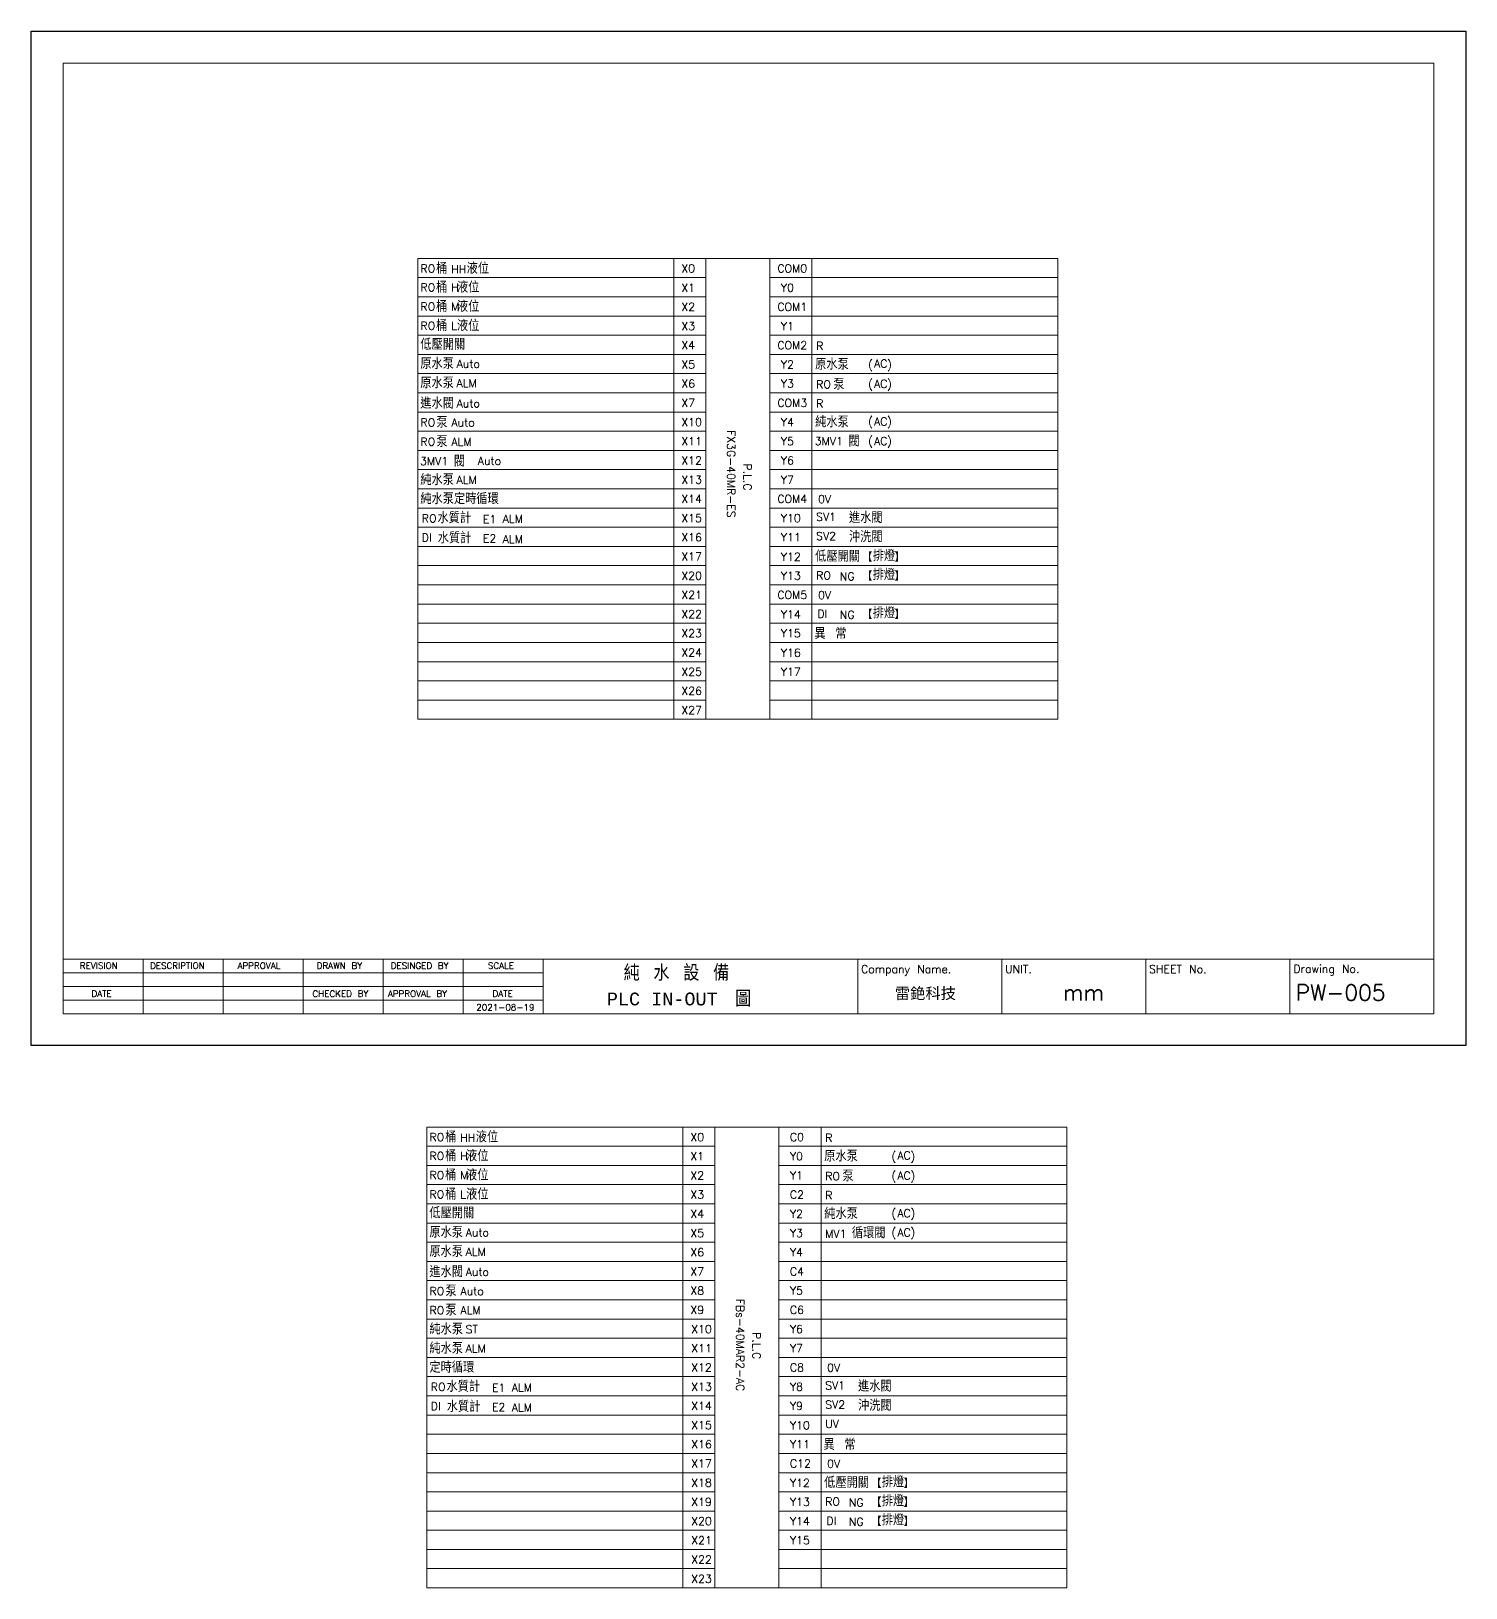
# Model space of a CAD drawing. Header units: millimetres. Extents: x 1497 to 5358, y 966 to 1803.
# Drawn here: x 3873.3 to 4170.3, y 1481 to 1803.2 of the extents above; entities that cross this region are included whole.
import ezdxf

# ---------------------------------------------------------------- set-up
doc = ezdxf.new("R2010")
doc.units = ezdxf.units.MM
doc.styles.add('rcs', font='txt.shx')
doc.styles.add('ting', font='monotxt.shx', dxfattribs={"height": 800, "bigfont": 'chineset.shx'})
doc.styles.add('可註解', font='arial.ttf')
doc.styles.add('型式1', font='')
doc.styles.get('型式1').set_extended_font_data('MingLiU')

msp = doc.modelspace()

# ---------------------------------------------------------------- linework, layer by layer
at = {"lineweight": 0}
for p, q in [((3879.92, 1796.57), (4163.67, 1796.57)), ((3879.92, 1599.82), (3879.92, 1796.57)), ((4163.67, 1796.57), (4163.67, 1599.82)), ((3953.31, 1756.15), (3953.31, 1752.18)), ((3953.31, 1756.15), (4006.31, 1756.15)), ((4006.31, 1756.15), (3966.56, 1756.15)), ((4006.31, 1756.15), (4006.31, 1752.18)), ((4006.31, 1756.15), (4012.93, 1756.15)), ((4012.93, 1756.15), (4012.93, 1752.18)), ((4012.93, 1756.15), (4026.18, 1756.15)), ((4026.18, 1756.15), (4026.18, 1752.18)), ((4032.8, 1756.15), (4026.18, 1756.15)), ((4032.8, 1756.15), (4085.8, 1756.15)), ((4034.93, 1756.15), (4034.93, 1752.18)), ((4085.8, 1756.15), (4085.8, 1752.18)), ((3953.31, 1752.18), (3953.31, 1748.2)), ((3953.31, 1752.18), (4006.31, 1752.18)), ((4006.31, 1752.18), (4012.93, 1752.18)), ((4006.31, 1752.18), (4006.31, 1748.2)), ((4012.93, 1752.18), (4012.93, 1748.2)), ((4032.8, 1752.18), (4026.18, 1752.18)), ((4026.18, 1752.18), (4026.18, 1748.2)), ((4032.8, 1752.18), (4085.8, 1752.18)), ((4034.93, 1752.18), (4034.93, 1748.2)), ((4085.8, 1752.18), (4085.8, 1748.2)), ((3953.31, 1748.2), (3953.31, 1744.23)), ((3953.31, 1748.2), (4006.31, 1748.2)), ((4006.31, 1748.2), (4012.93, 1748.2)), ((4006.31, 1748.2), (4006.31, 1744.23)), ((4012.93, 1748.2), (4012.93, 1744.23)), ((4032.8, 1748.2), (4026.18, 1748.2)), ((4026.18, 1748.2), (4026.18, 1744.23)), ((4032.8, 1748.2), (4085.8, 1748.2)), ((4034.93, 1748.2), (4034.93, 1744.23)), ((4085.8, 1748.2), (4085.8, 1744.23)), ((3953.31, 1744.23), (3953.31, 1740.25)), ((3953.31, 1744.23), (4006.31, 1744.23)), ((4006.31, 1744.23), (4012.93, 1744.23)), ((4006.31, 1744.23), (4006.31, 1740.25)), ((4012.93, 1744.23), (4012.93, 1740.25)), ((4032.8, 1744.23), (4026.18, 1744.23)), ((4026.18, 1744.23), (4026.18, 1740.25)), ((4032.8, 1744.23), (4085.8, 1744.23)), ((4034.93, 1744.23), (4034.93, 1740.25)), ((4085.8, 1744.23), (4085.8, 1740.25)), ((3953.31, 1740.25), (3953.31, 1736.28)), ((3953.31, 1740.25), (4006.31, 1740.25)), ((4006.31, 1740.25), (4012.93, 1740.25)), ((4006.31, 1740.25), (4006.31, 1736.28)), ((4012.93, 1740.25), (4012.93, 1736.28)), ((4032.8, 1740.25), (4026.18, 1740.25)), ((4026.18, 1740.25), (4026.18, 1736.28)), ((4032.8, 1740.25), (4085.8, 1740.25)), ((4034.93, 1740.25), (4034.93, 1736.28)), ((4085.8, 1740.25), (4085.8, 1736.28)), ((3953.31, 1736.28), (3953.31, 1732.3)), ((3953.31, 1736.28), (4006.31, 1736.28)), ((4006.31, 1736.28), (4012.93, 1736.28)), ((4006.31, 1736.28), (4006.31, 1732.3)), ((4012.93, 1736.28), (4012.93, 1732.3)), ((4032.8, 1736.28), (4026.18, 1736.28)), ((4026.18, 1736.28), (4026.18, 1732.3)), ((4032.8, 1736.28), (4085.8, 1736.28)), ((4034.93, 1736.28), (4034.93, 1732.3)), ((4085.8, 1736.28), (4085.8, 1732.3)), ((3953.31, 1732.3), (3953.31, 1728.33)), ((3953.31, 1732.3), (4006.31, 1732.3)), ((4006.31, 1732.3), (4012.93, 1732.3)), ((4006.31, 1732.3), (4006.31, 1728.33)), ((4012.93, 1732.3), (4012.93, 1728.33)), ((4032.8, 1732.3), (4026.18, 1732.3)), ((4026.18, 1732.3), (4026.18, 1728.33)), ((4032.8, 1732.3), (4085.8, 1732.3)), ((4034.93, 1732.3), (4034.93, 1728.33)), ((4085.8, 1732.3), (4085.8, 1728.33)), ((3953.31, 1728.33), (3953.31, 1724.35)), ((3953.31, 1728.33), (4006.31, 1728.33)), ((4006.31, 1728.33), (4012.93, 1728.33)), ((4006.31, 1728.33), (4006.31, 1724.35)), ((4012.93, 1728.33), (4012.93, 1724.35)), ((4032.8, 1728.33), (4026.18, 1728.33)), ((4026.18, 1728.33), (4026.18, 1724.35)), ((4032.8, 1728.33), (4085.8, 1728.33)), ((4034.93, 1728.33), (4034.93, 1724.35)), ((4085.8, 1728.33), (4085.8, 1724.35)), ((3953.31, 1724.35), (4006.31, 1724.35)), ((3953.31, 1724.35), (3953.31, 1720.38)), ((4006.31, 1724.35), (4012.93, 1724.35)), ((4006.31, 1724.35), (4006.31, 1720.38)), ((4012.93, 1724.35), (4012.93, 1720.38)), ((4032.8, 1724.35), (4026.18, 1724.35)), ((4026.18, 1724.35), (4026.18, 1720.38)), ((4032.8, 1724.35), (4085.8, 1724.35)), ((4034.93, 1724.35), (4034.93, 1720.38)), ((4085.8, 1724.35), (4085.8, 1720.38)), ((3953.31, 1720.38), (3953.31, 1716.4)), ((3953.31, 1720.38), (4006.31, 1720.38)), ((4006.31, 1720.38), (4012.93, 1720.38)), ((4006.31, 1720.38), (4006.31, 1716.4)), ((4012.93, 1720.38), (4012.93, 1716.4)), ((4032.8, 1720.38), (4026.18, 1720.38)), ((4026.18, 1720.38), (4026.18, 1716.4)), ((4032.8, 1720.38), (4085.8, 1720.38)), ((4034.93, 1720.38), (4034.93, 1716.4)), ((4085.8, 1720.38), (4085.8, 1716.4)), ((3953.31, 1716.4), (3953.31, 1712.43)), ((3953.31, 1716.4), (4006.31, 1716.4)), ((4006.31, 1716.4), (4012.93, 1716.4)), ((4006.31, 1716.4), (4006.31, 1712.43)), ((4012.93, 1716.4), (4012.93, 1712.43)), ((4032.8, 1716.4), (4026.18, 1716.4)), ((4026.18, 1716.4), (4026.18, 1712.43)), ((4032.8, 1716.4), (4085.8, 1716.4)), ((4034.93, 1716.4), (4034.93, 1712.43)), ((4085.8, 1716.4), (4085.8, 1712.43)), ((3953.31, 1712.43), (3953.31, 1708.45)), ((3953.31, 1712.43), (4006.31, 1712.43)), ((3953.31, 1712.43), (4006.31, 1712.43)), ((4006.31, 1712.43), (4012.93, 1712.43)), ((4006.31, 1712.43), (4012.93, 1712.43)), ((4006.31, 1712.43), (4006.31, 1708.45)), ((4012.93, 1712.43), (4012.93, 1708.45)), ((4032.8, 1712.43), (4026.18, 1712.43)), ((4026.18, 1712.43), (4026.18, 1708.45)), ((4032.8, 1712.43), (4085.8, 1712.43)), ((4034.93, 1712.43), (4034.93, 1708.45)), ((4085.8, 1712.43), (4085.8, 1708.45)), ((3953.31, 1708.45), (4006.31, 1708.45)), ((3953.31, 1708.45), (3953.31, 1704.48)), ((4006.31, 1708.45), (4012.93, 1708.45)), ((4006.31, 1708.45), (4012.93, 1708.45)), ((4006.31, 1708.45), (4006.31, 1704.48)), ((4012.93, 1708.45), (4012.93, 1704.48)), ((4032.8, 1708.45), (4026.18, 1708.45)), ((4026.18, 1708.45), (4026.18, 1704.48)), ((4032.8, 1708.45), (4085.8, 1708.45)), ((4034.93, 1708.45), (4034.93, 1704.48)), ((4085.8, 1708.45), (4085.8, 1704.48)), ((3953.31, 1704.48), (4006.31, 1704.48)), ((3953.31, 1704.48), (3953.31, 1700.5)), ((4006.31, 1704.48), (4012.93, 1704.48)), ((4006.31, 1704.48), (4006.31, 1700.5)), ((4012.93, 1704.48), (4012.93, 1700.5)), ((4032.8, 1704.48), (4026.18, 1704.48)), ((4026.18, 1704.48), (4026.18, 1700.5)), ((4032.8, 1704.48), (4085.8, 1704.48)), ((4034.93, 1704.48), (4034.93, 1700.5)), ((4085.8, 1704.48), (4085.8, 1700.5)), ((3953.31, 1700.5), (3953.31, 1696.53)), ((3953.31, 1700.5), (4006.31, 1700.5)), ((3953.31, 1700.5), (4006.31, 1700.5)), ((4006.31, 1700.5), (4012.93, 1700.5)), ((4006.31, 1700.5), (4012.93, 1700.5)), ((4006.31, 1700.5), (4006.31, 1696.53)), ((4012.93, 1700.5), (4012.93, 1696.53)), ((4032.8, 1700.5), (4026.18, 1700.5)), ((4026.18, 1700.5), (4026.18, 1696.53)), ((4032.8, 1700.5), (4085.8, 1700.5)), ((4034.93, 1700.5), (4034.93, 1696.53)), ((4085.8, 1700.5), (4085.8, 1696.53)), ((3953.31, 1696.53), (4006.31, 1696.53)), ((3953.31, 1696.53), (3953.31, 1692.56)), ((4006.31, 1696.53), (4012.93, 1696.53)), ((4006.31, 1696.53), (4012.93, 1696.53)), ((4006.31, 1696.53), (4006.31, 1692.56)), ((4012.93, 1696.53), (4012.93, 1692.56)), ((4032.8, 1696.53), (4026.18, 1696.53)), ((4026.18, 1696.53), (4026.18, 1692.56)), ((4032.8, 1696.53), (4085.8, 1696.53)), ((4034.93, 1696.53), (4034.93, 1692.56)), ((4085.8, 1696.53), (4085.8, 1692.56)), ((3953.31, 1692.56), (4006.31, 1692.56)), ((3953.31, 1692.56), (3953.31, 1688.58)), ((4006.31, 1692.56), (4012.93, 1692.56)), ((4006.31, 1692.56), (4006.31, 1688.58)), ((4012.93, 1692.56), (4012.93, 1688.58)), ((4032.8, 1692.56), (4026.18, 1692.56)), ((4026.18, 1692.56), (4026.18, 1688.58)), ((4032.8, 1692.56), (4085.8, 1692.56)), ((4034.93, 1692.56), (4034.93, 1688.58)), ((4085.8, 1692.56), (4085.8, 1688.58)), ((3953.31, 1688.58), (4006.31, 1688.58)), ((3953.31, 1688.58), (3953.31, 1684.61)), ((4006.31, 1688.58), (4012.93, 1688.58)), ((4006.31, 1688.58), (4006.31, 1684.61)), ((4012.93, 1688.58), (4012.93, 1684.61)), ((4032.8, 1688.58), (4026.18, 1688.58)), ((4026.18, 1688.58), (4026.18, 1684.61)), ((4032.8, 1688.58), (4085.8, 1688.58)), ((4034.93, 1688.58), (4034.93, 1684.61)), ((4085.8, 1688.58), (4085.8, 1684.61)), ((3953.31, 1684.61), (4006.31, 1684.61)), ((3953.31, 1684.61), (3953.31, 1680.63)), ((4006.31, 1684.61), (4012.93, 1684.61)), ((4006.31, 1684.61), (4006.31, 1680.63)), ((4012.93, 1684.61), (4012.93, 1680.63)), ((4032.8, 1684.61), (4026.18, 1684.61)), ((4026.18, 1684.61), (4026.18, 1680.63)), ((4032.8, 1684.61), (4085.8, 1684.61)), ((4034.93, 1684.61), (4034.93, 1680.63)), ((4085.8, 1684.61), (4085.8, 1680.63)), ((3953.31, 1680.63), (4006.31, 1680.63)), ((3953.31, 1680.63), (3953.31, 1676.66)), ((4006.31, 1680.63), (4012.93, 1680.63)), ((4006.31, 1680.63), (4006.31, 1676.66)), ((4012.93, 1680.63), (4012.93, 1676.66)), ((4032.8, 1680.63), (4026.18, 1680.63)), ((4026.18, 1680.63), (4026.18, 1676.66)), ((4032.8, 1680.63), (4085.8, 1680.63)), ((4034.93, 1680.63), (4034.93, 1676.66)), ((4085.8, 1680.63), (4085.8, 1676.66)), ((3953.31, 1676.66), (4006.31, 1676.66)), ((3953.31, 1676.66), (3953.31, 1672.68)), ((4006.31, 1676.66), (4012.93, 1676.66)), ((4006.31, 1676.66), (4006.31, 1672.68)), ((4012.93, 1676.66), (4012.93, 1672.68)), ((4032.8, 1676.66), (4026.18, 1676.66)), ((4026.18, 1676.66), (4026.18, 1672.68)), ((4032.8, 1676.66), (4085.8, 1676.66)), ((4034.93, 1676.66), (4034.93, 1672.68)), ((4085.8, 1676.66), (4085.8, 1672.68)), ((3953.31, 1672.68), (4006.31, 1672.68)), ((3953.31, 1672.68), (3953.31, 1668.71)), ((4006.31, 1672.68), (4012.93, 1672.68)), ((4006.31, 1672.68), (4006.31, 1668.71)), ((4012.93, 1672.68), (4012.93, 1668.71)), ((4032.8, 1672.68), (4026.18, 1672.68)), ((4026.18, 1672.68), (4026.18, 1668.71)), ((4032.8, 1672.68), (4085.8, 1672.68)), ((4034.93, 1672.68), (4034.93, 1668.71)), ((4085.8, 1672.68), (4085.8, 1668.71)), ((3953.31, 1668.71), (4006.31, 1668.71)), ((3953.31, 1668.71), (3953.31, 1664.73)), ((4006.31, 1668.71), (4012.93, 1668.71)), ((4006.31, 1668.71), (4006.31, 1664.73)), ((4012.93, 1668.71), (4012.93, 1664.73)), ((4032.8, 1668.71), (4026.18, 1668.71)), ((4026.18, 1668.71), (4026.18, 1664.73)), ((4032.8, 1668.71), (4085.8, 1668.71)), ((4034.93, 1668.71), (4034.93, 1664.73)), ((4085.8, 1668.71), (4085.8, 1664.73)), ((3953.31, 1664.73), (4006.31, 1664.73)), ((3953.31, 1664.73), (3953.31, 1660.76)), ((4006.31, 1664.73), (4012.93, 1664.73)), ((4006.31, 1664.73), (4006.31, 1660.76)), ((4012.93, 1664.73), (4012.93, 1660.76)), ((4032.8, 1664.73), (4026.18, 1664.73)), ((4026.18, 1664.73), (4026.18, 1660.76)), ((4032.8, 1664.73), (4085.8, 1664.73)), ((4034.93, 1664.73), (4034.93, 1660.76)), ((4085.8, 1664.73), (4085.8, 1660.76)), ((3953.31, 1660.76), (4006.31, 1660.76)), ((4006.31, 1660.76), (4012.93, 1660.76)), ((4012.93, 1660.76), (4026.18, 1660.76)), ((4032.8, 1660.76), (4026.18, 1660.76)), ((4032.8, 1660.76), (4085.8, 1660.76)), ((3879.92, 1611.09), (4163.67, 1611.09)), ((3879.92, 1608.26), (3979.29, 1608.26)), ((3896.48, 1599.82), (3896.48, 1611.09)), ((3913.04, 1599.77), (3913.04, 1611.03)), ((3929.6, 1599.77), (3929.6, 1611.03)), ((3946.16, 1599.82), (3946.16, 1611.03)), ((3962.73, 1599.82), (3962.73, 1611.03)), ((3979.29, 1599.82), (3979.29, 1611.03)), ((4044.43, 1599.82), (4044.43, 1611.03)), ((4074.24, 1599.82), (4074.24, 1611.03)), ((4104.05, 1599.82), (4104.05, 1611.03)), ((4133.86, 1599.82), (4133.86, 1611.03)), ((3879.92, 1605.43), (3979.29, 1605.43)), ((3879.92, 1602.6), (3979.29, 1602.6)), ((4163.67, 1599.82), (3879.92, 1599.82)), ((3955.18, 1576.36), (3955.18, 1572.38)), ((3955.18, 1576.36), (4008.18, 1576.36)), ((4008.18, 1576.36), (3968.43, 1576.36)), ((4008.18, 1576.36), (4008.18, 1572.38)), ((4008.18, 1576.36), (4014.8, 1576.36)), ((4014.8, 1576.36), (4014.8, 1572.38)), ((4014.8, 1576.36), (4028.05, 1576.36)), ((4028.05, 1576.36), (4028.05, 1572.38)), ((4034.68, 1576.36), (4028.05, 1576.36)), ((4034.68, 1576.36), (4087.67, 1576.36)), ((4036.81, 1576.36), (4036.81, 1572.38)), ((4087.67, 1576.36), (4087.67, 1572.38)), ((3955.18, 1572.38), (3955.18, 1568.41)), ((3955.18, 1572.38), (4008.18, 1572.38)), ((4008.18, 1572.38), (4014.8, 1572.38)), ((4008.18, 1572.38), (4008.18, 1568.41)), ((4014.8, 1572.38), (4014.8, 1568.41)), ((4034.68, 1572.38), (4028.05, 1572.38)), ((4028.05, 1572.38), (4028.05, 1568.41)), ((4034.68, 1572.38), (4087.67, 1572.38)), ((4036.81, 1572.38), (4036.81, 1568.41)), ((4087.67, 1572.38), (4087.67, 1568.41)), ((3955.18, 1568.41), (3955.18, 1564.44)), ((3955.18, 1568.41), (4008.18, 1568.41)), ((4008.18, 1568.41), (4014.8, 1568.41)), ((4008.18, 1568.41), (4008.18, 1564.44)), ((4014.8, 1568.41), (4014.8, 1564.44)), ((4034.68, 1568.41), (4028.05, 1568.41)), ((4028.05, 1568.41), (4028.05, 1564.44)), ((4034.68, 1568.41), (4087.67, 1568.41)), ((4036.81, 1568.41), (4036.81, 1564.44)), ((4087.67, 1568.41), (4087.67, 1564.44)), ((3955.18, 1564.44), (3955.18, 1560.46)), ((3955.18, 1564.44), (4008.18, 1564.44)), ((4008.18, 1564.44), (4014.8, 1564.44)), ((4008.18, 1564.44), (4008.18, 1560.46)), ((4014.8, 1564.44), (4014.8, 1560.46)), ((4034.68, 1564.44), (4028.05, 1564.44)), ((4028.05, 1564.44), (4028.05, 1560.46)), ((4034.68, 1564.44), (4087.67, 1564.44)), ((4036.81, 1564.44), (4036.81, 1560.46)), ((4087.67, 1564.44), (4087.67, 1560.46)), ((3955.18, 1560.46), (3955.18, 1556.49)), ((3955.18, 1560.46), (4008.18, 1560.46)), ((4008.18, 1560.46), (4014.8, 1560.46)), ((4008.18, 1560.46), (4008.18, 1556.49)), ((4014.8, 1560.46), (4014.8, 1556.49)), ((4034.68, 1560.46), (4028.05, 1560.46)), ((4028.05, 1560.46), (4028.05, 1556.49)), ((4034.68, 1560.46), (4087.67, 1560.46)), ((4036.81, 1560.46), (4036.81, 1556.49)), ((4087.67, 1560.46), (4087.67, 1556.49)), ((3955.18, 1556.49), (3955.18, 1552.51)), ((3955.18, 1556.49), (4008.18, 1556.49)), ((4008.18, 1556.49), (4014.8, 1556.49)), ((4008.18, 1556.49), (4008.18, 1552.51)), ((4014.8, 1556.49), (4014.8, 1552.51)), ((4034.68, 1556.49), (4028.05, 1556.49)), ((4028.05, 1556.49), (4028.05, 1552.51)), ((4034.68, 1556.49), (4087.67, 1556.49)), ((4036.81, 1556.49), (4036.81, 1552.51)), ((4087.67, 1556.49), (4087.67, 1552.51)), ((3955.18, 1552.51), (3955.18, 1548.54)), ((3955.18, 1552.51), (4008.18, 1552.51)), ((4008.18, 1552.51), (4014.8, 1552.51)), ((4008.18, 1552.51), (4008.18, 1548.54)), ((4014.8, 1552.51), (4014.8, 1548.54)), ((4034.68, 1552.51), (4028.05, 1552.51)), ((4028.05, 1552.51), (4028.05, 1548.54)), ((4034.68, 1552.51), (4087.67, 1552.51)), ((4036.81, 1552.51), (4036.81, 1548.54)), ((4087.67, 1552.51), (4087.67, 1548.54)), ((3955.18, 1548.54), (3955.18, 1544.56)), ((3955.18, 1548.54), (4008.18, 1548.54)), ((4008.18, 1548.54), (4014.8, 1548.54)), ((4008.18, 1548.54), (4008.18, 1544.56)), ((4014.8, 1548.54), (4014.8, 1544.56)), ((4034.68, 1548.54), (4028.05, 1548.54)), ((4028.05, 1548.54), (4028.05, 1544.56)), ((4034.68, 1548.54), (4087.67, 1548.54)), ((4036.81, 1548.54), (4036.81, 1544.56)), ((4087.67, 1548.54), (4087.67, 1544.56)), ((3955.18, 1544.56), (4008.18, 1544.56)), ((3955.18, 1544.56), (3955.18, 1540.59)), ((4008.18, 1544.56), (4014.8, 1544.56)), ((4008.18, 1544.56), (4008.18, 1540.59)), ((4014.8, 1544.56), (4014.8, 1540.59)), ((4034.68, 1544.56), (4028.05, 1544.56)), ((4028.05, 1544.56), (4028.05, 1540.59)), ((4034.68, 1544.56), (4087.67, 1544.56)), ((4036.81, 1544.56), (4036.81, 1540.59)), ((4087.67, 1544.56), (4087.67, 1540.59)), ((3955.18, 1540.59), (3955.18, 1536.61)), ((3955.18, 1540.59), (4008.18, 1540.59)), ((4008.18, 1540.59), (4014.8, 1540.59)), ((4008.18, 1540.59), (4008.18, 1536.61)), ((4014.8, 1540.59), (4014.8, 1536.61)), ((4034.68, 1540.59), (4028.05, 1540.59)), ((4028.05, 1540.59), (4028.05, 1536.61)), ((4034.68, 1540.59), (4087.67, 1540.59)), ((4036.81, 1540.59), (4036.81, 1536.61)), ((4087.67, 1540.59), (4087.67, 1536.61)), ((3955.18, 1536.61), (3955.18, 1532.64)), ((3955.18, 1536.61), (4008.18, 1536.61)), ((4008.18, 1536.61), (4014.8, 1536.61)), ((4008.18, 1536.61), (4008.18, 1532.64)), ((4014.8, 1536.61), (4014.8, 1532.64)), ((4034.68, 1536.61), (4028.05, 1536.61)), ((4028.05, 1536.61), (4028.05, 1532.64)), ((4034.68, 1536.61), (4087.67, 1536.61)), ((4036.81, 1536.61), (4036.81, 1532.64)), ((4087.67, 1536.61), (4087.67, 1532.64)), ((3955.18, 1532.64), (3955.18, 1528.66)), ((3955.18, 1532.64), (4008.18, 1532.64)), ((3955.18, 1532.64), (4008.18, 1532.64)), ((4008.18, 1532.64), (4014.8, 1532.64)), ((4008.18, 1532.64), (4014.8, 1532.64)), ((4008.18, 1532.64), (4008.18, 1528.66)), ((4014.8, 1532.64), (4014.8, 1528.66)), ((4034.68, 1532.64), (4028.05, 1532.64)), ((4028.05, 1532.64), (4028.05, 1528.66)), ((4034.68, 1532.64), (4087.67, 1532.64)), ((4036.81, 1532.64), (4036.81, 1528.66)), ((4087.67, 1532.64), (4087.67, 1528.66)), ((3955.18, 1528.66), (4008.18, 1528.66)), ((3955.18, 1528.66), (3955.18, 1524.69)), ((4008.18, 1528.66), (4014.8, 1528.66)), ((4008.18, 1528.66), (4014.8, 1528.66)), ((4008.18, 1528.66), (4008.18, 1524.69)), ((4014.8, 1528.66), (4014.8, 1524.69)), ((4034.68, 1528.66), (4028.05, 1528.66)), ((4028.05, 1528.66), (4028.05, 1524.69)), ((4034.68, 1528.66), (4087.67, 1528.66)), ((4036.81, 1528.66), (4036.81, 1524.69)), ((4087.67, 1528.66), (4087.67, 1524.69)), ((3955.18, 1524.69), (4008.18, 1524.69)), ((3955.18, 1524.69), (3955.18, 1520.71)), ((4008.18, 1524.69), (4014.8, 1524.69)), ((4008.18, 1524.69), (4008.18, 1520.71)), ((4014.8, 1524.69), (4014.8, 1520.71)), ((4034.68, 1524.69), (4028.05, 1524.69)), ((4028.05, 1524.69), (4028.05, 1520.71)), ((4034.68, 1524.69), (4087.67, 1524.69)), ((4036.81, 1524.69), (4036.81, 1520.71)), ((4087.67, 1524.69), (4087.67, 1520.71)), ((3955.18, 1520.71), (3955.18, 1516.74)), ((3955.18, 1520.71), (4008.18, 1520.71)), ((3955.18, 1520.71), (4008.18, 1520.71)), ((4008.18, 1520.71), (4014.8, 1520.71)), ((4008.18, 1520.71), (4014.8, 1520.71)), ((4008.18, 1520.71), (4008.18, 1516.74)), ((4014.8, 1520.71), (4014.8, 1516.74)), ((4034.68, 1520.71), (4028.05, 1520.71)), ((4028.05, 1520.71), (4028.05, 1516.74)), ((4034.68, 1520.71), (4087.67, 1520.71)), ((4036.81, 1520.71), (4036.81, 1516.74)), ((4087.67, 1520.71), (4087.67, 1516.74)), ((3955.18, 1516.74), (4008.18, 1516.74)), ((3955.18, 1516.74), (3955.18, 1512.76)), ((4008.18, 1516.74), (4014.8, 1516.74)), ((4008.18, 1516.74), (4014.8, 1516.74)), ((4008.18, 1516.74), (4008.18, 1512.76)), ((4014.8, 1516.74), (4014.8, 1512.76)), ((4034.68, 1516.74), (4028.05, 1516.74)), ((4028.05, 1516.74), (4028.05, 1512.76)), ((4034.68, 1516.74), (4087.67, 1516.74)), ((4036.81, 1516.74), (4036.81, 1512.76)), ((4087.67, 1516.74), (4087.67, 1512.76)), ((3955.18, 1512.76), (4008.18, 1512.76)), ((3955.18, 1512.76), (3955.18, 1508.79)), ((4008.18, 1512.76), (4014.8, 1512.76)), ((4008.18, 1512.76), (4008.18, 1508.79)), ((4014.8, 1512.76), (4014.8, 1508.79)), ((4034.68, 1512.76), (4028.05, 1512.76)), ((4028.05, 1512.76), (4028.05, 1508.79)), ((4034.68, 1512.76), (4087.67, 1512.76)), ((4036.81, 1512.76), (4036.81, 1508.79)), ((4087.67, 1512.76), (4087.67, 1508.79)), ((3955.18, 1508.79), (4008.18, 1508.79)), ((3955.18, 1508.79), (3955.18, 1504.81)), ((4008.18, 1508.79), (4014.8, 1508.79)), ((4008.18, 1508.79), (4008.18, 1504.81)), ((4014.8, 1508.79), (4014.8, 1504.81)), ((4034.68, 1508.79), (4028.05, 1508.79)), ((4028.05, 1508.79), (4028.05, 1504.81)), ((4034.68, 1508.79), (4087.67, 1508.79)), ((4036.81, 1508.79), (4036.81, 1504.81)), ((4087.67, 1508.79), (4087.67, 1504.81)), ((3955.18, 1504.81), (4008.18, 1504.81)), ((3955.18, 1504.81), (3955.18, 1500.84)), ((4008.18, 1504.81), (4014.8, 1504.81)), ((4008.18, 1504.81), (4008.18, 1500.84)), ((4014.8, 1504.81), (4014.8, 1500.84)), ((4034.68, 1504.81), (4028.05, 1504.81)), ((4028.05, 1504.81), (4028.05, 1500.84)), ((4034.68, 1504.81), (4087.67, 1504.81)), ((4036.81, 1504.81), (4036.81, 1500.84)), ((4087.67, 1504.81), (4087.67, 1500.84)), ((3955.18, 1500.84), (4008.18, 1500.84)), ((3955.18, 1500.84), (3955.18, 1496.86)), ((4008.18, 1500.84), (4014.8, 1500.84)), ((4008.18, 1500.84), (4008.18, 1496.86)), ((4014.8, 1500.84), (4014.8, 1496.86)), ((4034.68, 1500.84), (4028.05, 1500.84)), ((4028.05, 1500.84), (4028.05, 1496.86)), ((4034.68, 1500.84), (4087.67, 1500.84)), ((4036.81, 1500.84), (4036.81, 1496.86)), ((4087.67, 1500.84), (4087.67, 1496.86)), ((3955.18, 1496.86), (4008.18, 1496.86)), ((3955.18, 1496.86), (3955.18, 1492.89)), ((4008.18, 1496.86), (4014.8, 1496.86)), ((4008.18, 1496.86), (4008.18, 1492.89)), ((4014.8, 1496.86), (4014.8, 1492.89)), ((4034.68, 1496.86), (4028.05, 1496.86)), ((4028.05, 1496.86), (4028.05, 1492.89)), ((4034.68, 1496.86), (4087.67, 1496.86)), ((4036.81, 1496.86), (4036.81, 1492.89)), ((4087.67, 1496.86), (4087.67, 1492.89)), ((3955.18, 1492.89), (4008.18, 1492.89)), ((3955.18, 1492.89), (3955.18, 1488.91)), ((4008.18, 1492.89), (4014.8, 1492.89)), ((4008.18, 1492.89), (4008.18, 1488.91)), ((4014.8, 1492.89), (4014.8, 1488.91)), ((4034.68, 1492.89), (4028.05, 1492.89)), ((4028.05, 1492.89), (4028.05, 1488.91)), ((4034.68, 1492.89), (4087.67, 1492.89)), ((4036.81, 1492.89), (4036.81, 1488.91)), ((4087.67, 1492.89), (4087.67, 1488.91)), ((3955.18, 1488.91), (4008.18, 1488.91)), ((3955.18, 1488.91), (3955.18, 1484.94)), ((4008.18, 1488.91), (4014.8, 1488.91)), ((4008.18, 1488.91), (4008.18, 1484.94)), ((4014.8, 1488.91), (4014.8, 1484.94)), ((4034.68, 1488.91), (4028.05, 1488.91)), ((4028.05, 1488.91), (4028.05, 1484.94)), ((4034.68, 1488.91), (4087.67, 1488.91)), ((4036.81, 1488.91), (4036.81, 1484.94)), ((4087.67, 1488.91), (4087.67, 1484.94)), ((3955.18, 1484.94), (4008.18, 1484.94)), ((3955.18, 1484.94), (3955.18, 1480.97)), ((4008.18, 1484.94), (4014.8, 1484.94)), ((4008.18, 1484.94), (4008.18, 1480.97)), ((4014.8, 1484.94), (4014.8, 1480.97)), ((4034.68, 1484.94), (4028.05, 1484.94)), ((4028.05, 1484.94), (4028.05, 1480.97)), ((4034.68, 1484.94), (4087.67, 1484.94)), ((4036.81, 1484.94), (4036.81, 1480.97)), ((4087.67, 1484.94), (4087.67, 1480.97)), ((3955.18, 1480.97), (4008.18, 1480.97)), ((4008.18, 1480.97), (4014.8, 1480.97)), ((4014.8, 1480.97), (4028.05, 1480.97)), ((4034.68, 1480.97), (4028.05, 1480.97)), ((4034.68, 1480.97), (4087.67, 1480.97))]:
    msp.add_line(p, q, dxfattribs=at)
msp.add_lwpolyline([(4170.29, 1593.2), (3873.29, 1593.2), (3873.29, 1803.2), (4170.29, 1803.2)], close=True)

# ---------------------------------------------------------------- texts
for s, height, style, p in [('RO', 1.656, 'rcs', (3953.89, 1753.23)), ('桶  液位', 2.319, 'ting', (3957.12, 1752.97, 0)), ('HH', 1.656, 'rcs', (3960.25, 1753.09)), ('X0', 1.656, 'rcs', (4007.89, 1753.25)), ('COM0', 1.656, 'rcs', (4027.76, 1753.25)), ('RO', 1.656, 'rcs', (3953.89, 1749.33)), ('桶 液位', 2.319, 'ting', (3957.12, 1749.06, 0)), ('H', 1.66, 'rcs', (3960.25, 1749.33)), ('X1', 1.656, 'rcs', (4007.89, 1749.27)), ('Y0', 1.656, 'rcs', (4028.5, 1749.27)), ('RO', 1.656, 'rcs', (3953.89, 1745.35)), ('桶 液位', 2.319, 'ting', (3957.12, 1745.09, 0)), ('M', 1.66, 'rcs', (3960.25, 1745.35)), ('X2', 1.656, 'rcs', (4007.89, 1745.3)), ('COM1', 1.656, 'rcs', (4027.76, 1745.3)), ('桶 液位', 2.319, 'ting', (3957.12, 1741.11, 0)), ('RO', 1.656, 'rcs', (3953.89, 1741.38)), ('L', 1.66, 'rcs', (3960.25, 1741.38)), ('X3', 1.656, 'rcs', (4007.89, 1741.32)), ('Y1', 1.656, 'rcs', (4028.5, 1741.32)), ('低壓開關', 2.319, 'ting', (3953.87, 1737.23, 0)), ('X4', 1.656, 'rcs', (4007.89, 1737.35)), ('COM2', 1.656, 'rcs', (4027.76, 1737.35)), ('R', 1.66, 'rcs', (4035.8, 1737.21)), ('原水泵', 2.319, 'ting', (3953.86, 1733.24, 0)), ('Auto', 1.656, 'rcs', (3961.37, 1733.5)), ('X5', 1.656, 'rcs', (4007.89, 1733.37)), ('Y2', 1.656, 'rcs', (4028.5, 1733.37)), ('原水泵', 2.319, 'ting', (4035.59, 1733.11, 0)), ('(  )', 1.656, 'rcs', (4046.54, 1733.36)), ('AC', 1.656, 'rcs', (4047.79, 1733.54)), ('原水泵', 2.319, 'ting', (3953.86, 1729.25, 0)), ('ALM', 1.656, 'rcs', (3961.35, 1729.51)), ('X6', 1.656, 'rcs', (4007.89, 1729.4)), ('Y3', 1.656, 'rcs', (4028.5, 1729.4)), ('RO', 1.656, 'rcs', (4035.8, 1729.26)), ('泵', 2.32, 'ting', (4039.34, 1728.99, 0)), ('(  )', 1.656, 'rcs', (4046.54, 1729.32)), ('AC', 1.656, 'rcs', (4047.79, 1729.36)), ('進水閥', 2.319, 'ting', (3953.86, 1725.06, 0)), ('Auto', 1.656, 'rcs', (3961.37, 1725.32)), ('X7', 1.656, 'rcs', (4007.89, 1725.42)), ('COM3', 1.656, 'rcs', (4027.76, 1725.42)), ('R', 1.66, 'rcs', (4035.8, 1725.28)), ('RO', 1.656, 'rcs', (3953.89, 1721.36)), ('泵', 2.32, 'ting', (3957.18, 1721.1, 0)), ('Auto', 1.656, 'rcs', (3960.3, 1721.36)), ('X10', 1.656, 'rcs', (4007.89, 1721.45)), ('Y4', 1.656, 'rcs', (4028.5, 1721.45)), ('純水泵', 2.319, 'ting', (4035.59, 1721.18, 0)), ('(  )', 1.656, 'rcs', (4046.54, 1721.57)), ('AC', 1.656, 'rcs', (4047.79, 1721.57)), ('RO', 1.656, 'rcs', (3953.89, 1717.39)), ('泵', 2.32, 'ting', (3957.18, 1717.12, 0)), ('ALM', 1.656, 'rcs', (3960.3, 1717.39)), ('X11', 1.656, 'rcs', (4007.89, 1717.47)), ('Y5', 1.656, 'rcs', (4028.5, 1717.47)), ('3MV1', 1.656, 'rcs', (4035.51, 1717.53)), ('閥', 2.32, 'ting', (4042.49, 1717.22, 0)), ('(  )', 1.656, 'rcs', (4046.54, 1717.53)), ('AC', 1.656, 'rcs', (4047.79, 1717.53)), ('3MV1', 1.656, 'rcs', (3953.8, 1713.37)), ('閥', 2.32, 'ting', (3960.79, 1713.06, 0)), ('Auto', 1.656, 'rcs', (3965.76, 1713.42)), ('X12', 1.656, 'rcs', (4007.89, 1713.5)), ('Y6', 1.656, 'rcs', (4028.5, 1713.5)), ('純水泵', 2.319, 'ting', (3953.86, 1709.21, 0)), ('ALM', 1.656, 'rcs', (3961.35, 1709.48)), ('X13', 1.656, 'rcs', (4007.89, 1709.52)), ('Y7', 1.656, 'rcs', (4028.5, 1709.52)), ('純水泵定時循環', 2.319, 'ting', (3953.86, 1705.28, 0)), ('X14', 1.656, 'rcs', (4007.89, 1705.55)), ('COM4', 1.656, 'rcs', (4027.76, 1705.55)), ('0V', 1.656, 'rcs', (4036.19, 1705.5)), ('RO', 1.656, 'rcs', (3954.16, 1701.52)), ('水質計', 2.319, 'ting', (3957.4, 1701.32, 0)), ('E1', 1.656, 'rcs', (3966.81, 1701.34)), ('ALM', 1.656, 'rcs', (3970.9, 1701.4)), ('X15', 1.656, 'rcs', (4007.89, 1701.57)), ('Y10', 1.656, 'rcs', (4028.5, 1701.57)), ('SV1', 1.656, 'rcs', (4035.8, 1701.83)), ('進水閥', 2.319, 'ting', (4042.59, 1701.38, 0)), ('DI', 1.656, 'rcs', (3954.16, 1697.55)), (' 水質計', 2.319, 'ting', (3955.45, 1697.17, 0)), ('E2', 1.656, 'rcs', (3966.81, 1697.37)), ('ALM', 1.656, 'rcs', (3970.9, 1697.24)), ('X16', 1.656, 'rcs', (4007.89, 1697.6)), ('Y11', 1.656, 'rcs', (4028.5, 1697.6)), ('SV2', 1.656, 'rcs', (4035.8, 1697.86)), ('沖洗閥', 2.319, 'ting', (4042.59, 1697.41, 0)), ('X17', 1.656, 'rcs', (4007.89, 1693.62)), ('Y12', 1.656, 'rcs', (4028.5, 1693.57)), ('低壓開關', 2.319, 'ting', (4035.59, 1693.36, 0)), ('排燈', 2.319, 'ting', (4047.51, 1693.48, 0)), ('排燈', 2.319, 'ting', (4047.51, 1689.57, 0)), ('X20', 1.656, 'rcs', (4007.89, 1689.65)), ('Y13', 1.656, 'rcs', (4028.5, 1689.65)), ('RO', 1.656, 'rcs', (4035.8, 1689.7)), ('NG', 1.656, 'rcs', (4040.69, 1689.51)), ('X21', 1.656, 'rcs', (4007.89, 1685.67)), ('COM5', 1.656, 'rcs', (4027.76, 1685.67)), ('0V', 1.656, 'rcs', (4036.19, 1685.63)), ('X22', 1.656, 'rcs', (4007.89, 1681.7)), ('Y14', 1.656, 'rcs', (4028.5, 1681.65)), ('DI', 1.656, 'rcs', (4036.06, 1681.76)), ('NG', 1.656, 'rcs', (4040.69, 1681.56)), ('排燈', 2.319, 'ting', (4047.51, 1681.62, 0)), ('X23', 1.656, 'rcs', (4007.89, 1677.72)), ('Y15', 1.656, 'rcs', (4028.5, 1677.72)), ('異 常', 2.319, 'ting', (4035.44, 1677.38, 0)), ('X24', 1.656, 'rcs', (4007.89, 1673.75)), ('Y16', 1.656, 'rcs', (4028.5, 1673.7)), ('X25', 1.656, 'rcs', (4007.89, 1669.78)), ('Y17', 1.656, 'rcs', (4028.5, 1669.78)), ('X26', 1.656, 'rcs', (4007.89, 1665.8)), ('X27', 1.656, 'rcs', (4007.89, 1661.83)), ('REVISION', 1.325, 'rcs', (3883.37, 1609.09)), ('DESCRIPTION', 1.3249, 'rcs', (3897.92, 1609.09)), ('APPROVAL', 1.325, 'rcs', (3916.02, 1609.09)), ('DRAWN BY', 1.325, 'rcs', (3932.4, 1609.09)), ('DESINGED BY', 1.3249, 'rcs', (3947.74, 1609.09)), ('SCALE', 1.325, 'rcs', (3967.84, 1609.09)), ('純 水 設 備', 3.312, 'ting', (3995.95, 1606.62)), ('Company Name.', 1.6562, 'rcs', (4045.09, 1608.21)), ('UNIT.', 1.656, 'rcs', (4074.9, 1608.21)), ('SHEET No.', 1.656, 'rcs', (4104.71, 1608.21)), ('Drawing No.', 1.6562, 'rcs', (4134.58, 1608.27)), ('圖', 3.31, 'ting', (4019.03, 1601.27)), ('雷銫科技', 2.319, '型式1', (4052.09, 1602.87)), ('mm', 3.312, 'rcs', (4086.89, 1602.53)), ('PW-005', 3.312, 'rcs', (4135.06, 1602.53)), ('DATE', 1.325, 'rcs', (3885.78, 1603.3)), ('CHECKED BY', 1.325, 'rcs', (3931.53, 1603.28)), ('APPROVAL BY', 1.3249, 'rcs', (3947.14, 1603.28)), ('2021-08-19', 1.325, 'rcs', (3965.44, 1600.47)), ('DATE', 1.325, 'rcs', (3968.8, 1603.3)), ('PLC IN-OUT', 2.65, 'ting', (3992.47, 1601.54)), ('桶  液位', 2.319, 'ting', (3959, 1573.17, 0)), ('RO', 1.656, 'rcs', (3955.76, 1573.44)), ('HH', 1.656, 'rcs', (3962.12, 1573.3)), ('X0', 1.656, 'rcs', (4009.76, 1573.45)), ('C0', 1.656, 'rcs', (4030.37, 1573.45)), ('R', 1.66, 'rcs', (4037.67, 1573.31)), ('RO', 1.656, 'rcs', (3955.76, 1569.54)), ('桶 液位', 2.319, 'ting', (3959, 1569.27, 0)), ('H', 1.66, 'rcs', (3962.12, 1569.54)), ('X1', 1.656, 'rcs', (4009.76, 1569.48)), ('Y0', 1.656, 'rcs', (4030.37, 1569.48)), ('原水泵', 2.319, 'ting', (4037.47, 1569.21, 0)), ('(  )', 1.656, 'rcs', (4051.36, 1569.47)), ('AC', 1.656, 'rcs', (4052.61, 1569.65)), ('RO', 1.656, 'rcs', (3955.76, 1565.56)), ('桶 液位', 2.319, 'ting', (3959, 1565.3, 0)), ('M', 1.66, 'rcs', (3962.12, 1565.56)), ('X2', 1.656, 'rcs', (4009.76, 1565.5)), ('Y1', 1.656, 'rcs', (4030.37, 1565.5)), ('RO', 1.656, 'rcs', (4037.67, 1565.36)), ('泵', 2.32, 'ting', (4041.22, 1565.1, 0)), ('(  )', 1.656, 'rcs', (4051.36, 1565.42)), ('AC', 1.656, 'rcs', (4052.61, 1565.46)), ('RO', 1.656, 'rcs', (3955.76, 1561.59)), ('桶 液位', 2.319, 'ting', (3959, 1561.32, 0)), ('L', 1.66, 'rcs', (3962.12, 1561.59)), ('X3', 1.656, 'rcs', (4009.76, 1561.53)), ('C2', 1.656, 'rcs', (4030.37, 1561.53)), ('R', 1.66, 'rcs', (4037.67, 1561.39)), ('低壓開關', 2.319, 'ting', (3955.74, 1557.44, 0)), ('純水泵', 2.319, 'ting', (4037.47, 1557.29, 0)), ('(  )', 1.656, 'rcs', (4051.36, 1557.68)), ('X4', 1.656, 'rcs', (4009.76, 1557.55)), ('Y2', 1.656, 'rcs', (4030.37, 1557.55)), ('AC', 1.656, 'rcs', (4052.61, 1557.68)), ('原水泵', 2.319, 'ting', (3955.74, 1553.45, 0)), ('Auto', 1.656, 'rcs', (3963.25, 1553.71)), ('X5', 1.656, 'rcs', (4009.76, 1553.58)), ('Y3', 1.656, 'rcs', (4030.37, 1553.58)), ('MV1', 1.656, 'rcs', (4037.67, 1553.44)), ('循環閥', 2.319, 'ting', (4043.2, 1553.32, 0)), ('(  )', 1.656, 'rcs', (4051.36, 1553.71)), ('AC', 1.656, 'rcs', (4052.61, 1553.71)), ('原水泵', 2.319, 'ting', (3955.74, 1549.46, 0)), ('ALM', 1.656, 'rcs', (3963.23, 1549.72)), ('X6', 1.656, 'rcs', (4009.76, 1549.6)), ('Y4', 1.656, 'rcs', (4030.37, 1549.6)), ('進水閥', 2.319, 'ting', (3955.74, 1545.27, 0)), ('Auto', 1.656, 'rcs', (3963.25, 1545.53)), ('X7', 1.656, 'rcs', (4009.76, 1545.63)), ('C4', 1.656, 'rcs', (4030.37, 1545.63)), ('泵', 2.32, 'ting', (3959.06, 1541.31, 0)), ('RO', 1.656, 'rcs', (3955.76, 1541.57)), ('Auto', 1.656, 'rcs', (3962.17, 1541.57)), ('X8', 1.656, 'rcs', (4009.76, 1541.66)), ('Y5', 1.656, 'rcs', (4030.37, 1541.66)), ('RO', 1.656, 'rcs', (3955.76, 1537.6)), ('泵', 2.32, 'ting', (3959.06, 1537.33, 0)), ('ALM', 1.656, 'rcs', (3962.17, 1537.6)), ('X9', 1.656, 'rcs', (4009.76, 1537.68)), ('C6', 1.656, 'rcs', (4030.37, 1537.68)), ('純水泵', 2.319, 'ting', (3955.74, 1533.4, 0)), ('ST', 1.656, 'rcs', (3963.23, 1533.66)), ('X10', 1.656, 'rcs', (4009.94, 1533.71)), ('Y6', 1.656, 'rcs', (4030.37, 1533.71)), ('純水泵', 2.319, 'ting', (3955.74, 1529.42, 0)), ('ALM', 1.656, 'rcs', (3963.23, 1529.69)), ('X11', 1.656, 'rcs', (4009.94, 1529.73)), ('Y7', 1.656, 'rcs', (4030.37, 1529.73)), ('定時循環', 2.319, 'ting', (3955.74, 1525.49, 0)), ('X12', 1.656, 'rcs', (4009.94, 1525.76)), ('C8', 1.656, 'rcs', (4030.37, 1525.76)), ('0V', 1.656, 'rcs', (4038.07, 1525.71)), ('RO', 1.656, 'rcs', (3956.03, 1521.73)), ('水質計', 2.319, 'ting', (3959.28, 1521.53, 0)), ('E1', 1.656, 'rcs', (3968.69, 1521.55)), ('ALM', 1.656, 'rcs', (3972.77, 1521.61)), ('X13', 1.656, 'rcs', (4009.94, 1521.78)), ('Y8', 1.656, 'rcs', (4030.37, 1521.78)), ('SV1', 1.656, 'rcs', (4037.67, 1522.04)), ('進水閥', 2.319, 'ting', (4044.46, 1521.59, 0)), ('DI', 1.656, 'rcs', (3956.03, 1517.76)), (' 水質計', 2.319, 'ting', (3957.33, 1517.37, 0)), ('E2', 1.656, 'rcs', (3968.69, 1517.57)), ('ALM', 1.656, 'rcs', (3972.77, 1517.45)), ('X14', 1.656, 'rcs', (4009.94, 1517.81)), ('Y9', 1.656, 'rcs', (4030.37, 1517.81)), ('SV2', 1.656, 'rcs', (4037.67, 1518.06)), ('沖洗閥', 2.319, 'ting', (4044.46, 1517.61, 0)), ('X15', 1.656, 'rcs', (4009.94, 1513.83)), ('Y10', 1.656, 'rcs', (4030.37, 1513.78)), ('UV', 1.656, 'rcs', (4037.67, 1514.09)), ('X16', 1.656, 'rcs', (4009.94, 1509.86)), ('Y11', 1.656, 'rcs', (4030.37, 1509.86)), ('異 常', 2.319, 'ting', (4037.32, 1509.51, 0)), ('X17', 1.656, 'rcs', (4009.94, 1505.88)), ('C12', 1.656, 'rcs', (4030.37, 1505.88)), ('0V', 1.656, 'rcs', (4038.07, 1505.83)), ('X18', 1.656, 'rcs', (4009.94, 1501.91)), ('Y12', 1.656, 'rcs', (4030.37, 1501.86)), ('低壓開關', 2.319, 'ting', (4037.47, 1501.64, 0)), ('排燈', 2.319, 'ting', (4049.38, 1501.77, 0)), ('X19', 1.656, 'rcs', (4009.94, 1497.93)), ('Y13', 1.656, 'rcs', (4030.37, 1497.93)), ('RO', 1.656, 'rcs', (4037.67, 1497.99)), ('NG', 1.656, 'rcs', (4042.57, 1497.79)), ('排燈', 2.319, 'ting', (4049.38, 1497.85, 0)), ('X20', 1.656, 'rcs', (4009.94, 1493.96)), ('Y14', 1.656, 'rcs', (4030.37, 1493.91)), ('DI', 1.656, 'rcs', (4037.93, 1494.01)), ('NG', 1.656, 'rcs', (4042.57, 1493.82)), ('排燈', 2.319, 'ting', (4049.38, 1493.88, 0)), ('X21', 1.656, 'rcs', (4009.94, 1489.98)), ('Y15', 1.656, 'rcs', (4030.37, 1489.98)), ('X22', 1.656, 'rcs', (4009.94, 1486.01)), ('X23', 1.656, 'rcs', (4009.94, 1482.03))]:
    msp.add_text(s, height=height, dxfattribs=dict(at, style=style)).set_placement(p)
for s, height, rotation, style, p in [('FX3G-40MR-ES', 1.6562, 270, 'rcs', (4017.38, 1720.61)), ('P.L.C', 1.656, 270, 'rcs', (4020.76, 1713.71)), ('【       】', 1.656, 180, '可註解', (4054.24, 1695.32, 0)), ('【       】', 1.656, 180, '可註解', (4054.24, 1691.4, 0)), ('【       】', 1.656, 180, '可註解', (4054.24, 1683.46, 0)), ('FBs-40MAR2-AC', 1.6562, 270, 'rcs', (4019.26, 1540.82)), ('P.L.C', 1.656, 270, 'rcs', (4022.64, 1533.91)), ('【       】', 1.656, 180, '可註解', (4056.12, 1503.6, 0)), ('【       】', 1.656, 180, '可註解', (4056.12, 1499.69, 0)), ('【       】', 1.656, 180, '可註解', (4056.12, 1495.71, 0))]:
    msp.add_text(s, height=height, rotation=rotation, dxfattribs=dict(at, style=style)).set_placement(p)

doc.saveas('drawing.dxf')
